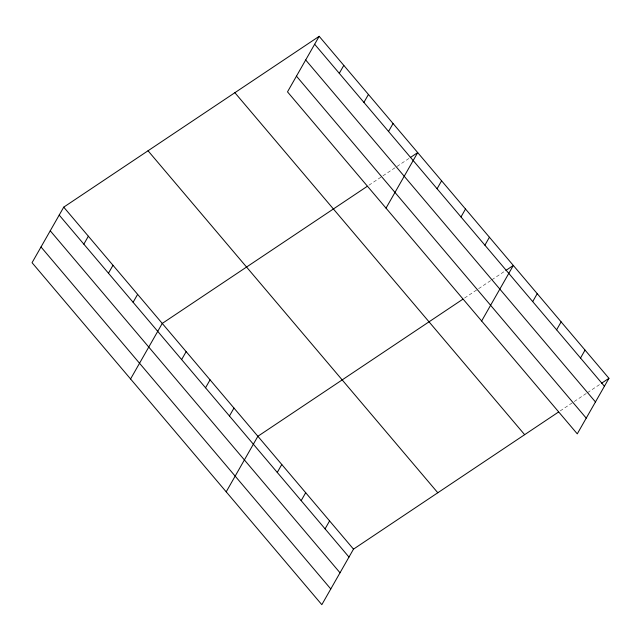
<?xml version="1.0" encoding="UTF-8"?>
<svg xmlns="http://www.w3.org/2000/svg" width="641" height="641" viewBox="0 0 641 641"><rect width="100%" height="100%" fill="white"/><g stroke="black" fill="none" stroke-linecap="round" stroke-linejoin="round"><path stroke-width="0.48" stroke-dasharray="3.21 2.4" d="M368.944 185.201L382.164 176.363M382.989 175.81L409.439 158.127M464.565 298.057L477.785 289.219M478.611 288.666L491.014 280.373M491.839 279.821L505.06 270.983M560.194 410.913L573.415 402.075M574.24 401.522L586.635 393.229M587.46 392.677L600.689 383.839"/><path stroke-width="0.96" d="M319.178 36.321L287.497 91.863L577.269 433.853L608.95 378.31L319.178 36.321L63.731 207.147L32.05 262.69L321.822 604.679L353.503 549.137L558.535 412.019M83.835 244.149L88.362 236.217M108.465 273.218L112.992 265.286M133.104 302.288L137.623 294.355M130.572 378.967L162.253 323.425L367.285 186.307M339.281 73.322L343.808 65.39M181.635 359.569L186.162 351.637M363.912 102.392L368.439 94.459M205.545 387.781L210.072 379.849M388.542 131.461L393.069 123.529M229.446 415.993L233.973 408.061M386.018 208.141L417.7 152.598L410.264 157.574M226.201 491.823L257.882 436.281L462.914 299.163M437.082 188.742L441.609 180.81M277.265 472.425L281.784 464.493M460.983 216.954L465.51 209.022M301.166 500.637L305.693 492.705M484.892 245.174L489.42 237.242M325.075 528.849L329.602 520.917M481.639 320.997L513.321 265.454L505.885 270.43M532.703 301.599L537.23 293.666M556.612 329.811L561.139 321.878M580.522 358.031L585.041 350.098M601.514 383.286L608.95 378.31M314.651 44.253L604.423 386.243M305.693 59.966L595.465 401.955M296.454 76.151L586.227 418.14M234.878 92.697L524.65 434.678M148.031 150.771L437.803 492.761M63.731 207.147L353.503 549.137M59.204 215.08L348.984 557.069M50.246 230.792L340.018 572.782M41.016 246.977L330.788 588.967"/></g></svg>
